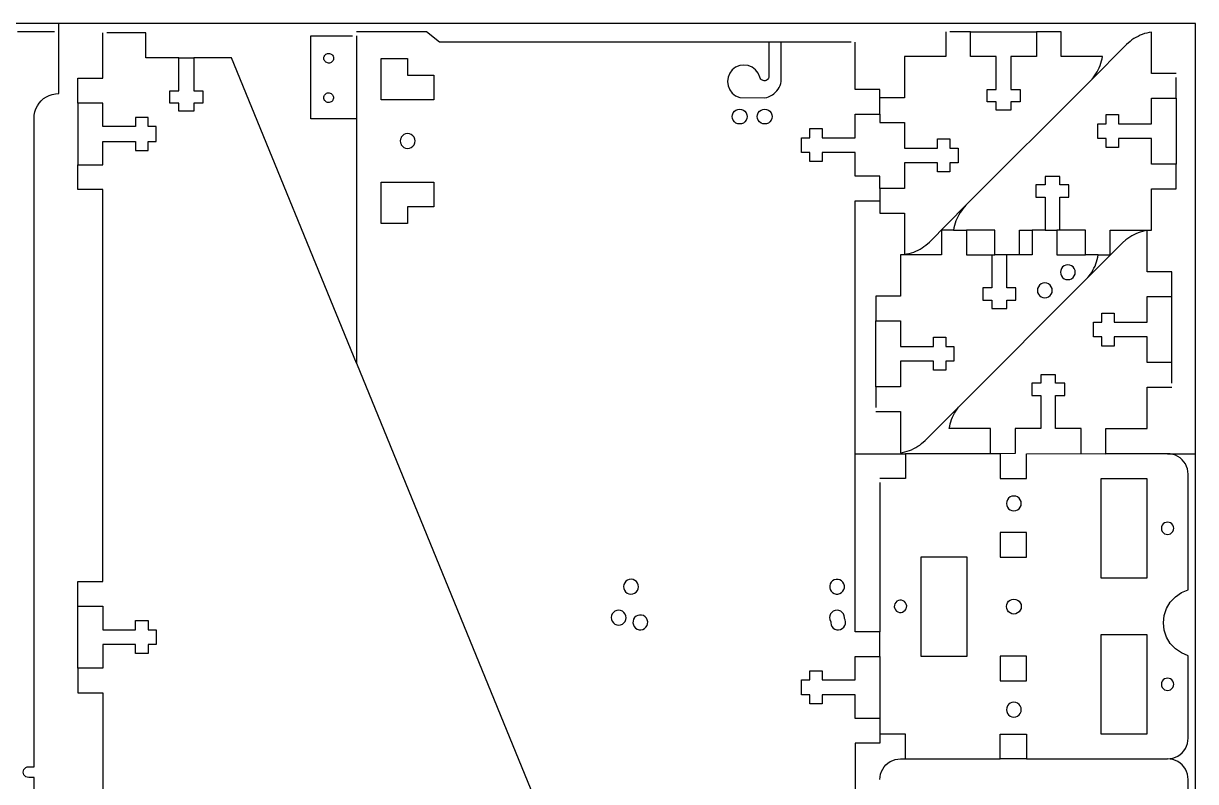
# Model space of a CAD drawing. Extents: x -305 to 302, y -82 to 425.
# Drawn here: x 17.4 to 301.8, y 241.3 to 425.2 of the extents above; entities that cross this region are included whole.
import ezdxf

# ---------------------------------------------------------------- set-up
doc = ezdxf.new("R2010")
doc.units = 0
doc.layers.add('Layer_1', color=7, linetype='CONTINUOUS')

msp = doc.modelspace()

# ---------------------------------------------------------------- linework, layer by layer
at = {"layer": 'Layer_1', "color": 7}
for points in [[(19.963186, 180.652371), (19.963186, 242.302369), (18.6632, 242.302369), (18.313245, 242.352357), (17.987984, 242.477382), (17.738217, 242.702348), (17.513145, 242.952362), (17.388261, 243.277376), (17.338167, 243.602355), (17.388261, 243.952381), (17.513145, 244.252383), (17.738217, 244.527373), (17.987984, 244.727363), (18.313245, 244.877364), (18.6632, 244.902376), (19.963186, 244.902376), (19.963186, 402.152436), (20.013281, 402.952536), (20.163211, 403.727236), (20.412978, 404.452194), (20.763286, 405.152458), (21.188031, 405.827322), (21.712964, 406.402349), (22.287992, 406.927283), (22.963209, 407.35238), (23.66312, 407.702336), (24.388078, 407.952455), (25.163131, 408.102386), (25.963231, 408.15248), (25.963231, 423.152238), (25.963231, 425.152488), (-305.036869, 425.152488)], [(301.811464, 79.077488), (301.811464, 320.82728), (301.811464, 425.152488), (25.963231, 425.152488)], [(24.963106, 423.152238), (15.963039, 423.152238)], [(30.613195, 405.852369), (30.613195, 390.852258), (36.613239, 390.852258), (36.613239, 396.552441), (44.613181, 396.552441), (44.613181, 394.352519), (47.613203, 394.352519), (47.613203, 396.552441), (49.614159, 396.552441), (49.614159, 400.152538), (47.613203, 400.152538), (47.613203, 402.352461), (44.613181, 402.352461), (44.613181, 400.152538), (36.613239, 400.152538), (36.613239, 405.852369), (30.613195, 405.852369), (30.613195, 411.852413), (36.613239, 411.852413), (36.613239, 422.852377)], [(55.113964, 416.852333), (49.413075, 416.852333), (47.112964, 416.852333), (47.112964, 422.852377), (37.613011, 422.852377)], [(98.212825, 422.152466), (98.212825, 402.052247), (87.163825, 402.052247), (87.163825, 422.152466), (97.214464, 422.152466)], [(218.213714, 420.577313), (201.262742, 420.577313), (198.264131, 420.577313), (118.388186, 420.577313), (115.213186, 423.152238), (98.212825, 423.152238)], [(241.214825, 423.152238), (241.214825, 417.152194), (231.213575, 417.152194), (231.213575, 407.152355), (225.212825, 407.152355), (225.212825, 409.152252), (219.212075, 409.152252), (219.212075, 420.577313)], [(247.212048, 423.152238), (242.213186, 423.152238)], [(297.08777, 413.052211), (291.08702, 413.052211), (291.08702, 423.052402), (290.536686, 422.952213), (289.989881, 422.82733), (289.439548, 422.677399), (288.889214, 422.477374), (288.363575, 422.277349), (287.862631, 422.02723), (287.336992, 421.752416), (286.86427, 421.477249), (286.38802, 421.152341), (285.936464, 420.802386), (285.089798, 420.05238), (276.213909, 411.152502), (276.961798, 412.002344), (277.314575, 412.452488), (277.639131, 412.927327), (277.938992, 413.427213), (278.214159, 413.927452), (278.436409, 414.427338), (278.662186, 414.952272), (278.838575, 415.502252), (278.986742, 416.052233), (279.113742, 416.602213), (279.21252, 417.152194), (269.214798, 417.152194), (269.214798, 423.152238), (263.214048, 423.152238), (263.214048, 417.152194), (257.012214, 417.152194), (257.012214, 409.152252), (259.213548, 409.152252), (259.213548, 406.15223), (257.012214, 406.15223), (257.012214, 404.152333), (253.413881, 404.152333), (253.413881, 406.15223), (251.212548, 406.15223), (251.212548, 409.152252), (253.413881, 409.152252), (253.413881, 417.152194), (247.212048, 417.152194), (247.212048, 423.152238), (263.214048, 423.152238)], [(198.264131, 420.577313), (198.264131, 412.077486), (198.161825, 411.852413), (198.013659, 411.652388), (197.83727, 411.477411), (197.639714, 411.352527), (197.389242, 411.277386), (197.163464, 411.277386), (196.912992, 411.302433), (196.687214, 411.377222), (196.489659, 411.502458), (196.31327, 411.677436), (196.161575, 411.877461), (196.087492, 412.102533), (195.688853, 413.077258), (195.039742, 413.902405), (194.214242, 414.527527), (193.237048, 414.927224), (192.213992, 415.077508), (191.187409, 414.927224), (190.213742, 414.527527), (189.388242, 413.902405), (188.763825, 413.077258), (188.361659, 412.102533), (188.213492, 411.077361), (188.361659, 410.027494), (188.763825, 409.077463), (189.388242, 408.252316), (190.213742, 407.602499), (191.187409, 407.202449), (197.262242, 407.127308), (197.738492, 407.227497), (198.214742, 407.377427), (198.66277, 407.577452), (199.114325, 407.827219), (199.512964, 408.127433), (199.886909, 408.452341), (200.211464, 408.827344), (200.514853, 409.227394), (200.761798, 409.652491), (200.987575, 410.102283), (201.13927, 410.577474), (201.262742, 411.077361), (201.262742, 420.577313)], [(98.212825, 402.052247), (98.212825, 342.802513), (67.912742, 416.852333), (58.712298, 416.852333), (58.712298, 408.852391), (60.913631, 408.852391), (60.913631, 405.852369), (58.712298, 405.852369), (58.712298, 403.852472), (55.113964, 403.852472), (55.113964, 405.852369), (52.912631, 405.852369), (52.912631, 408.852391), (55.113964, 408.852391), (55.113964, 416.852333), (58.712298, 416.852333)], [(92.388464, 417.452408), (92.511936, 417.252383), (92.589548, 417.052358), (92.638936, 416.827286), (92.638936, 416.602213), (92.589548, 416.377494), (92.511936, 416.177469), (92.388464, 415.977444), (92.23677, 415.827513), (92.063909, 415.702277), (91.862825, 415.602441), (91.637048, 415.552347), (91.414798, 415.552347), (91.18902, 415.577394), (90.987936, 415.652536), (90.786853, 415.752372), (90.613992, 415.902302), (90.486992, 416.07728), (90.388214, 416.277305), (90.314131, 416.47733), (90.289436, 416.727449), (90.314131, 416.952522), (90.388214, 417.152194), (90.486992, 417.352219), (90.613992, 417.527197), (90.786853, 417.67748), (90.987936, 417.777316), (91.18902, 417.852458), (91.414798, 417.902199), (91.637048, 417.877505), (91.862825, 417.827411), (92.063909, 417.727222), (92.23677, 417.602338), (92.388464, 417.452408), (92.388464, 417.452408)], [(104.213575, 416.652308), (110.612964, 416.652308), (110.612964, 412.652513), (117.012353, 412.652513), (117.012353, 406.652469), (104.213575, 406.652469), (104.213575, 416.652308), (104.213575, 416.652308)], [(225.212825, 385.152427), (225.212825, 384.152302), (225.212825, 382.152405), (225.212825, 379.152383), (231.213575, 379.152383), (231.213575, 369.152544), (231.788603, 369.25238), (232.338936, 369.377263), (232.88927, 369.527194), (233.411381, 369.727219), (233.93702, 369.927244), (234.462659, 370.177363), (234.963603, 370.45253), (235.439853, 370.727344), (235.912575, 371.052252), (236.364131, 371.402208), (237.214325, 372.152213), (246.086686, 381.052444), (276.213909, 411.152502)], [(297.08777, 407.052519), (297.08777, 391.052283), (291.08702, 391.052283), (291.08702, 397.252352), (283.089548, 397.252352), (283.089548, 395.05243), (280.087409, 395.05243), (280.087409, 397.252352), (278.087159, 397.252352), (278.087159, 400.852449), (280.087409, 400.852449), (280.087409, 403.052372), (283.089548, 403.052372), (283.089548, 400.852449), (291.08702, 400.852449), (291.08702, 407.052519), (297.08777, 407.052519), (297.08777, 412.052438)], [(91.612353, 408.302411), (91.838131, 408.252316), (92.039214, 408.177527), (92.212075, 408.027244), (92.36377, 407.877313), (92.487242, 407.702336), (92.564853, 407.502311), (92.614242, 407.277238), (92.614242, 407.027472), (92.564853, 406.802399), (92.487242, 406.602374), (92.36377, 406.427397), (92.212075, 406.252419), (92.039214, 406.127536), (91.838131, 406.052394), (91.612353, 405.977252), (91.386575, 405.977252), (91.164325, 406.002299), (90.963242, 406.077441), (90.762159, 406.202324), (90.589298, 406.352255), (90.462298, 406.502538), (90.36352, 406.702211), (90.289436, 406.927283), (90.264742, 407.152355), (90.289436, 407.377427), (90.36352, 407.602499), (90.462298, 407.802524), (90.589298, 407.952455), (90.762159, 408.102386), (90.963242, 408.227269), (91.164325, 408.302411), (91.386575, 408.327458), (91.612353, 408.302411), (91.612353, 408.302411)], [(225.212825, 403.152208), (225.212825, 401.152311), (231.213575, 401.152311), (231.213575, 394.952241), (239.214575, 394.952241), (239.214575, 397.152516), (242.213186, 397.152516), (242.213186, 394.952241), (244.213436, 394.952241), (244.213436, 391.352497), (242.213186, 391.352497), (242.213186, 389.152222), (239.214575, 389.152222), (239.214575, 391.352497), (231.213575, 391.352497), (231.213575, 391.152472), (231.213575, 385.152427), (225.212825, 385.152427), (225.212825, 388.152449), (219.212075, 388.152449), (219.212075, 393.85228), (211.214603, 393.85228), (211.214603, 391.652358), (208.212464, 391.652358), (208.212464, 393.85228), (206.212214, 393.85228), (206.212214, 397.452377), (208.212464, 397.452377), (208.212464, 399.652299), (211.214603, 399.652299), (211.214603, 397.452377), (219.212075, 397.452377), (219.212075, 403.152208), (225.212825, 403.152208), (225.212825, 406.15223), (225.212825, 407.152355)], [(192.986575, 402.577533), (192.912492, 402.102341), (192.739631, 401.677244), (192.464464, 401.302241), (192.086992, 401.00238), (191.638964, 400.827402), (191.187409, 400.777308), (190.714686, 400.827402), (190.287825, 401.00238), (189.913881, 401.302241), (189.61402, 401.677244), (189.437631, 402.102341), (189.388242, 402.577533), (189.437631, 403.027324), (189.61402, 403.477469), (189.913881, 403.852472), (190.287825, 404.127286), (190.714686, 404.302263), (191.187409, 404.377405), (191.638964, 404.302263), (192.086992, 404.127286), (192.464464, 403.852472), (192.739631, 403.477469), (192.912492, 403.027324), (192.986575, 402.577533), (192.986575, 402.577533)], [(198.987325, 403.027324), (199.061409, 402.577533), (198.987325, 402.102341), (198.814464, 401.677244), (198.539298, 401.302241), (198.161825, 401.00238), (197.713798, 400.827402), (197.262242, 400.777308), (196.78952, 400.827402), (196.362659, 401.00238), (195.988714, 401.302241), (195.688853, 401.677244), (195.512464, 402.102341), (195.463075, 402.577533), (195.512464, 403.027324), (195.688853, 403.477469), (195.988714, 403.852472), (196.362659, 404.127286), (196.78952, 404.302263), (197.262242, 404.377405), (197.713798, 404.302263), (198.161825, 404.127286), (198.539298, 403.852472), (198.814464, 403.477469), (198.987325, 403.027324), (198.987325, 403.027324)], [(110.136714, 398.402408), (109.713381, 398.22743), (109.339436, 397.927216), (109.06427, 397.552213), (109.014881, 397.452377), (108.887881, 397.127469), (108.813798, 396.652277), (108.887881, 396.202486), (109.014881, 395.85253), (109.06427, 395.752341), (109.339436, 395.377338), (109.713381, 395.102524), (110.136714, 394.927194), (110.612964, 394.852405), (111.089214, 394.927194), (111.512548, 395.102524), (111.886492, 395.377338), (112.161659, 395.752341), (112.362742, 396.202486), (112.412131, 396.652277), (112.362742, 397.127469), (112.161659, 397.552213), (111.886492, 397.927216), (111.512548, 398.22743), (111.089214, 398.402408), (110.612964, 398.452502), (110.136714, 398.402408), (110.136714, 398.402408)], [(109.014881, 395.85253), (109.06427, 395.752341)], [(30.613195, 283.852288), (36.613239, 283.852288), (36.613239, 278.152458), (44.613181, 278.152458), (44.613181, 280.35238), (47.613203, 280.35238), (47.613203, 278.152458), (49.614159, 278.152458), (49.614159, 274.552361), (47.613203, 274.552361), (47.613203, 272.352438), (44.613181, 272.352438), (44.613181, 274.552361), (36.613239, 274.552361), (36.613239, 268.85253), (30.613195, 268.85253), (30.613195, 283.852288), (30.613195, 289.852333), (36.613239, 289.852333), (36.613239, 332.35253), (36.613239, 384.852213), (30.613195, 384.852213), (30.613195, 390.852258)], [(278.189464, 369.052355), (281.089298, 369.052355), (281.089298, 375.052399), (291.08702, 375.052399), (291.08702, 385.052238), (297.08777, 385.052238), (297.08777, 390.052511), (297.08777, 391.052283)], [(296.064714, 342.927397), (290.063964, 342.927397), (290.063964, 349.127466), (282.062964, 349.127466), (282.062964, 346.927544), (279.064353, 346.927544), (279.064353, 349.127466), (277.064103, 349.127466), (277.064103, 352.727211), (279.064353, 352.727211), (279.064353, 354.927486), (282.062964, 354.927486), (282.062964, 352.727211), (290.063964, 352.727211), (290.063964, 358.92728), (296.064714, 358.92728), (296.064714, 363.927199), (296.064714, 364.927324), (290.063964, 364.927324), (290.063964, 374.927516), (289.488936, 374.827327), (288.938603, 374.702444), (288.38827, 374.552513), (287.862631, 374.352488), (287.336992, 374.152463), (286.814881, 373.902344), (286.313936, 373.652224), (285.837686, 373.352363), (285.361436, 373.027455), (284.913409, 372.677499), (284.063214, 371.927494), (275.187325, 363.052311), (275.938742, 363.877458), (276.287992, 364.352297), (276.612548, 364.802441), (276.887714, 365.302327), (277.162881, 365.802213), (277.413353, 366.302452), (277.614436, 366.852433), (277.811992, 367.377366), (277.963686, 367.927347), (278.087159, 368.477327), (278.189464, 369.052355), (275.088548, 369.052355), (275.088548, 375.052399), (268.886714, 375.052399), (268.886714, 383.052341), (271.088048, 383.052341), (271.088048, 386.052363), (268.886714, 386.052363), (268.886714, 388.052261), (265.288381, 388.052261), (265.288381, 386.052363), (263.087048, 386.052363), (263.087048, 383.052341), (265.288381, 383.052341), (265.288381, 375.052399), (262.187464, 375.052399), (262.187464, 369.052355), (259.086548, 369.052355), (259.086548, 375.052399), (262.187464, 375.052399), (262.187464, 375.052399)], [(104.213575, 386.652438), (117.012353, 386.652438), (117.012353, 380.652394), (110.612964, 380.652394), (110.612964, 376.652247), (104.213575, 376.652247), (104.213575, 386.652438), (104.213575, 386.652438)], [(225.212825, 313.827463), (225.212825, 277.652219), (219.212075, 277.652219), (219.212075, 320.82728), (219.212075, 382.152405), (225.212825, 382.152405)], [(246.086686, 381.052444), (245.338798, 380.202249), (244.989548, 379.752458), (244.661464, 379.277266), (244.389825, 378.77738), (244.114659, 378.277494), (243.864186, 377.777255), (243.663103, 377.252322), (243.46202, 376.702341), (243.313853, 376.152361), (243.186853, 375.60238), (243.088075, 375.052399), (246.188992, 375.052399)], [(243.088075, 375.052399), (240.188242, 375.052399), (240.188242, 369.052355), (230.186992, 369.052355), (230.186992, 359.052516), (224.18977, 359.052516), (224.18977, 358.052391), (224.18977, 353.052472), (230.186992, 353.052472), (230.186992, 346.852402), (238.187992, 346.852402), (238.187992, 349.052324), (241.186603, 349.052324), (241.186603, 346.852402), (243.186853, 346.852402), (243.186853, 343.252305), (241.186603, 343.252305), (241.186603, 341.052383), (238.187992, 341.052383), (238.187992, 343.252305), (230.186992, 343.252305), (230.186992, 343.05228), (230.186992, 337.052236), (224.18977, 337.052236), (224.18977, 353.052472)], [(259.086548, 369.052355), (255.989159, 369.052355), (253.089325, 369.052355), (253.089325, 375.052399), (246.188992, 375.052399), (246.188992, 369.052355), (252.387298, 369.052355), (253.089325, 369.052355)], [(265.288381, 375.052399), (268.188214, 375.052399)], [(268.886714, 375.052399), (268.188214, 375.052399), (268.188214, 369.052355), (275.088548, 369.052355)], [(252.387298, 369.052355), (252.387298, 361.052413), (250.189492, 361.052413), (250.189492, 358.052391), (252.387298, 358.052391), (252.387298, 356.052494), (255.989159, 356.052494), (255.989159, 358.052391), (258.186964, 358.052391), (258.186964, 361.052413), (255.989159, 361.052413), (255.989159, 369.052355)], [(272.562659, 364.352297), (272.612048, 364.827488), (272.562659, 365.27728), (272.389798, 365.727424), (272.086409, 366.102427), (271.712464, 366.377241), (271.289131, 366.552219), (270.812881, 366.627361), (270.364853, 366.552219), (269.913298, 366.377241), (269.564048, 366.102427), (269.264186, 365.727424), (269.087798, 365.27728), (269.013714, 364.827488), (269.087798, 364.352297), (269.264186, 363.927199), (269.564048, 363.552197), (269.913298, 363.252336), (270.364853, 363.077358), (270.812881, 363.027263), (271.289131, 363.077358), (271.712464, 363.252336), (272.086409, 363.552197), (272.389798, 363.927199), (272.562659, 364.352297), (272.562659, 364.352297)], [(224.18977, 331.052544), (230.186992, 331.052544), (230.186992, 321.052352), (230.737325, 321.127494), (231.287659, 321.252377), (231.837992, 321.427355), (232.388325, 321.602333), (232.913964, 321.802358), (233.411381, 322.052477), (233.912325, 322.327291), (234.41327, 322.627505), (234.88952, 322.927366), (235.337548, 323.277322), (236.187742, 324.052374), (245.063631, 332.927205), (275.187325, 363.052311)], [(266.787686, 361.327227), (266.51252, 361.70223), (266.138575, 361.977397), (265.711714, 362.152374), (265.238992, 362.227516), (264.762742, 362.152374), (264.339409, 361.977397), (263.961936, 361.70223), (263.68677, 361.327227), (263.489214, 360.877436), (263.439825, 360.427291), (263.489214, 359.952452), (263.68677, 359.527355), (263.961936, 359.152352), (264.339409, 358.852491), (264.762742, 358.677513), (265.238992, 358.627419), (265.711714, 358.677513), (266.138575, 358.852491), (266.51252, 359.152352), (266.787686, 359.527355), (266.98877, 359.952452), (267.038159, 360.427291), (266.98877, 360.877436), (266.787686, 361.327227), (266.787686, 361.327227)], [(296.064714, 337.927477), (296.064714, 342.927397), (296.064714, 358.92728)], [(98.212825, 342.802513), (157.613548, 197.702367), (160.714464, 190.152359), (161.113103, 190.30236), (161.564659, 190.37736), (164.813742, 190.37736), (165.286464, 190.30236), (165.713325, 190.127347), (166.08727, 189.852392), (166.362436, 189.477389), (166.56352, 189.02735), (166.612909, 188.577382), (166.56352, 188.102367), (166.362436, 187.67734), (166.08727, 187.302373), (165.713325, 187.002371), (165.286464, 186.827357), (164.813742, 186.777369), (162.08677, 186.777369), (187.913631, 123.652372), (166.962159, 117.352466)], [(254.412242, 320.82728), (254.412242, 314.827236), (260.811631, 314.827236), (260.811631, 320.82728), (274.061964, 320.852327), (274.061964, 320.927469), (274.061964, 326.927513), (267.863659, 326.927513), (267.863659, 334.927455), (270.061464, 334.927455), (270.061464, 337.927477), (267.863659, 337.927477), (267.863659, 339.927374), (264.261798, 339.927374), (264.261798, 337.927477), (262.063992, 337.927477), (262.063992, 334.927455), (264.261798, 334.927455), (264.261798, 326.927513), (258.063492, 326.927513), (258.063492, 320.852327), (254.412242, 320.82728), (252.062742, 320.82728), (252.062742, 320.927469), (252.062742, 326.927513), (242.061492, 326.927513), (242.163798, 327.477494), (242.28727, 328.027474), (242.438964, 328.577455), (242.611825, 329.127436), (242.837603, 329.652369), (243.063381, 330.177302), (243.338548, 330.677541), (243.638409, 331.15238), (243.962964, 331.627219), (244.28752, 332.077363), (245.063631, 332.927205)], [(224.18977, 337.052236), (224.18977, 332.052316)], [(274.061964, 320.852327), (280.062714, 320.82728), (280.062714, 320.927469), (280.062714, 326.927513), (290.063964, 326.927513), (290.063964, 336.927352), (296.064714, 336.927352)], [(219.212075, 320.82728), (231.414659, 320.82728)], [(252.062742, 320.82728), (231.414659, 320.82728), (231.414659, 314.827236), (225.212825, 314.827236)], [(300.012298, 178.827522), (300.012298, 241.827353), (299.962909, 242.477382), (299.839436, 243.127375), (299.638353, 243.727344), (299.338492, 244.327384), (298.989242, 244.877364), (298.562381, 245.352379), (298.061436, 245.777371), (297.514631, 246.152374), (296.939603, 246.452376), (296.311659, 246.652366), (295.662548, 246.777355), (295.013436, 246.827379), (295.662548, 246.877367), (296.311659, 247.002392), (296.939603, 247.202346), (297.514631, 247.502384), (298.061436, 247.852374), (298.562381, 248.277366), (298.989242, 248.777358), (299.338492, 249.327374), (299.638353, 249.902366), (299.839436, 250.527382), (299.962909, 251.177305), (300.012298, 251.827474), (300.012298, 270.82738), (300.012298, 271.827505), (298.364825, 272.502369), (296.911381, 273.527541), (295.687242, 274.827527), (294.762964, 276.352233), (294.212631, 278.052269), (294.011548, 279.827447), (294.212631, 281.602272), (294.762964, 283.277261), (295.687242, 284.827366), (296.911381, 286.127352), (298.364825, 287.152524), (300.012298, 287.827388), (300.012298, 288.827513), (300.012298, 315.827361), (299.962909, 316.47753), (299.839436, 317.127347), (299.638353, 317.727422), (299.338492, 318.327497), (298.989242, 318.877477), (298.562381, 319.352316), (298.061436, 319.802461), (297.514631, 320.152416), (296.939603, 320.452277), (296.311659, 320.652302), (295.662548, 320.777538), (295.013436, 320.82728), (280.062714, 320.82728)], [(295.013436, 320.82728), (301.811464, 320.82728)], [(278.912659, 290.652433), (278.912659, 314.827236), (290.014575, 314.827236), (290.014575, 290.652433), (278.912659, 290.652433), (278.912659, 290.652433)], [(257.262686, 307.027319), (257.714242, 306.95253), (258.186964, 307.027319), (258.613825, 307.202297), (258.98777, 307.477463), (259.287631, 307.852466), (259.46402, 308.302258), (259.513409, 308.752402), (259.46402, 309.227241), (259.287631, 309.652338), (258.98777, 310.027341), (258.613825, 310.327202), (258.186964, 310.502533), (257.714242, 310.552274), (257.262686, 310.502533), (256.814659, 310.327202), (256.437186, 310.027341), (256.16202, 309.652338), (255.989159, 309.227241), (255.911548, 308.752402), (255.989159, 308.302258), (256.16202, 307.852466), (256.437186, 307.477463), (256.814659, 307.202297), (257.262686, 307.027319), (257.262686, 307.027319)], [(259.513409, 308.752402), (259.612186, 308.752402)], [(254.412242, 295.752541), (260.811631, 295.752541), (260.811631, 301.752233), (254.412242, 301.752233), (254.412242, 295.752541), (254.412242, 295.752541)], [(293.711686, 301.977305), (293.962159, 301.677444), (294.26202, 301.427324), (294.639492, 301.277394), (295.013436, 301.227299), (295.412075, 301.277394), (295.764853, 301.427324), (296.089409, 301.677444), (296.311659, 301.977305), (296.463353, 302.352308), (296.512742, 302.727311), (296.463353, 303.127361), (296.311659, 303.477316), (296.089409, 303.802224), (295.764853, 304.027297), (295.412075, 304.177227), (295.013436, 304.227322), (294.639492, 304.177227), (294.26202, 304.027297), (293.962159, 303.802224), (293.711686, 303.477316), (293.56352, 303.127361), (293.514131, 302.727311), (293.56352, 302.352308), (293.711686, 301.977305), (293.711686, 301.977305)], [(246.312464, 271.677222), (235.337548, 271.677222), (235.214075, 271.677222), (235.214075, 271.802458), (235.214075, 295.852377), (246.312464, 295.852377), (246.312464, 271.677222), (246.312464, 271.677222)], [(166.56352, 289.002491), (166.387131, 289.427236), (166.111964, 289.802238), (165.762714, 290.102452), (165.314686, 290.302477), (164.863131, 290.377266), (164.386881, 290.327524), (163.963548, 290.152194), (163.561381, 289.87738), (163.289742, 289.502377), (163.088659, 289.07728), (163.014575, 288.602441), (163.063964, 288.152297), (163.236825, 287.702505), (163.511992, 287.327502), (163.889464, 287.027288), (164.312798, 286.852311), (164.764353, 286.777522), (165.237075, 286.827263), (165.688631, 286.977194), (166.062575, 287.277408), (166.362436, 287.627363), (166.538825, 288.052461), (166.612909, 288.527299), (166.56352, 289.002491), (166.56352, 289.002491)], [(215.511436, 290.227336), (215.063409, 290.352219), (214.587159, 290.352219), (214.139131, 290.227336), (213.71227, 290.002263), (213.387714, 289.677355), (213.161936, 289.252258), (213.038464, 288.802466), (213.038464, 288.327274), (213.161936, 287.877483), (213.387714, 287.477433), (213.71227, 287.152524), (214.114436, 286.902405), (214.587159, 286.777522), (215.038714, 286.777522), (215.511436, 286.902405), (215.913603, 287.127477), (216.238159, 287.477433), (216.488631, 287.877483), (216.587409, 288.327274), (216.587409, 288.802466), (216.488631, 289.252258), (216.238159, 289.652308), (215.913603, 290.002263), (215.511436, 290.227336), (215.511436, 290.227336)], [(228.712381, 283.702358), (228.814686, 283.302308), (228.987548, 282.952352), (229.23802, 282.677538), (229.58727, 282.452466), (229.964742, 282.352277), (230.338686, 282.32723), (230.737325, 282.402372), (231.061881, 282.602397), (231.361742, 282.852516), (231.562825, 283.177424), (231.689825, 283.552427), (231.71452, 283.952477), (231.612214, 284.32748), (231.439353, 284.677436), (231.188881, 284.977297), (230.839631, 285.177322), (230.486853, 285.302205), (230.088214, 285.327252), (229.71427, 285.227416), (229.361492, 285.052438), (229.061631, 284.777272), (228.864075, 284.452363), (228.737075, 284.077361), (228.712381, 283.702358), (228.712381, 283.702358)], [(256.437186, 282.477513), (256.16202, 282.852516), (255.989159, 283.302308), (255.911548, 283.752452), (255.989159, 284.227291), (256.16202, 284.652388), (256.437186, 285.027391), (256.814659, 285.327252), (257.262686, 285.50223), (257.714242, 285.552324), (258.186964, 285.50223), (258.613825, 285.327252), (258.98777, 285.027391), (259.287631, 284.652388), (259.46402, 284.227291), (259.513409, 283.752452), (259.46402, 283.302308), (259.287631, 282.852516), (258.98777, 282.477513), (258.613825, 282.202347), (258.186964, 282.027369), (257.714242, 281.952227), (257.262686, 282.027369), (256.814659, 282.202347), (256.437186, 282.477513), (256.437186, 282.477513)], [(163.614298, 281.052291), (163.561381, 281.527483), (163.38852, 281.952227), (163.088659, 282.32723), (162.714714, 282.627444), (162.287853, 282.802422), (161.811603, 282.877211), (161.363575, 282.802422), (160.91202, 282.627444), (160.538075, 282.352277), (160.262909, 281.977274), (160.08652, 281.55253), (160.012436, 281.077338), (160.061825, 280.602499), (160.262909, 280.177402), (160.538075, 279.802399), (160.91202, 279.502538), (161.338881, 279.327208), (161.811603, 279.277466), (162.263159, 279.327208), (162.714714, 279.502538), (163.088659, 279.802399), (163.363825, 280.152355), (163.561381, 280.602499), (163.614298, 281.052291), (163.614298, 281.052291)], [(166.91277, 281.702461), (166.464742, 281.602272), (166.037881, 281.402247), (165.688631, 281.077338), (165.438159, 280.677288), (165.314686, 280.227497), (165.286464, 279.777352), (165.38877, 279.302513), (165.589853, 278.902463), (165.914409, 278.552508), (166.313048, 278.277341), (166.764603, 278.152458), (167.212631, 278.127411), (167.688881, 278.227247), (168.08752, 278.452319), (168.43677, 278.752533), (168.711936, 279.15223), (168.838936, 279.602374), (168.863631, 280.077213), (168.764853, 280.527358), (168.539075, 280.952455), (168.239214, 281.302411), (167.837048, 281.55253), (167.38902, 281.702461), (166.91277, 281.702461), (166.91277, 281.702461)], [(214.812936, 282.877211), (214.336686, 282.802422), (213.913353, 282.627444), (213.539409, 282.352277), (213.264242, 281.977274), (213.087853, 281.527483), (213.01377, 281.077338), (213.087853, 280.602499), (213.264242, 280.177402), (213.288936, 280.127308), (213.288936, 279.802399), (213.36302, 279.327208), (213.588798, 278.902463), (213.888659, 278.552508), (214.287298, 278.302388), (214.738853, 278.152458), (215.186881, 278.127411), (215.663131, 278.227247), (216.086464, 278.427272), (216.439242, 278.727486), (216.689714, 279.127536), (216.837881, 279.577327), (216.862575, 280.052519), (216.763798, 280.502311), (216.587409, 280.877313), (216.612103, 281.077338), (216.562714, 281.527483), (216.361631, 281.977274), (216.086464, 282.352277), (215.71252, 282.627444), (215.289186, 282.802422), (214.812936, 282.877211), (214.812936, 282.877211)], [(225.212825, 256.652416), (219.212075, 256.652416), (219.212075, 262.352247), (211.214603, 262.352247), (211.214603, 260.152324), (208.212464, 260.152324), (208.212464, 262.352247), (206.212214, 262.352247), (206.212214, 265.952344), (208.212464, 265.952344), (208.212464, 268.152266), (211.214603, 268.152266), (211.214603, 265.952344), (219.212075, 265.952344), (219.212075, 271.652527), (225.212825, 271.652527), (225.212825, 274.577408), (225.212825, 277.652219)], [(290.014575, 252.827247), (278.912659, 252.827247), (278.912659, 277.002402), (290.014575, 277.002402), (290.014575, 252.827247), (290.014575, 252.827247)], [(225.212825, 271.652527), (225.212825, 256.652416), (225.212825, 253.827372), (225.212825, 252.827247), (225.212825, 250.652372), (219.212075, 250.652372), (219.212075, 208.152351)], [(254.412242, 265.752319), (260.811631, 265.752319), (260.811631, 271.752363), (254.412242, 271.752363), (254.412242, 265.752319), (254.412242, 265.752319)], [(30.613195, 268.85253), (30.613195, 262.852486), (36.613239, 262.852486), (36.613239, 219.927367), (36.613239, 158.352299), (30.613195, 158.352299), (30.613195, 152.352255), (30.613195, 137.352497), (36.613239, 137.352497), (36.613239, 143.052327), (44.613181, 143.052327), (44.613181, 140.852405), (47.613203, 140.852405), (47.613203, 143.052327), (49.614159, 143.052327), (49.614159, 146.652424), (47.613203, 146.652424), (47.613203, 148.852347), (44.613181, 148.852347), (44.613181, 146.652424), (36.613239, 146.652424), (36.613239, 152.352255), (30.613195, 152.352255)], [(294.639492, 263.452208), (295.013436, 263.402466), (295.412075, 263.452208), (295.764853, 263.602491), (296.089409, 263.852258), (296.311659, 264.152472), (296.463353, 264.527474), (296.512742, 264.902477), (296.463353, 265.302527), (296.311659, 265.652483), (296.089409, 265.977391), (295.764853, 266.202463), (295.412075, 266.352394), (295.013436, 266.402488), (294.639492, 266.352394), (294.26202, 266.202463), (293.962159, 265.977391), (293.711686, 265.652483), (293.56352, 265.302527), (293.514131, 264.902477), (293.56352, 264.527474), (293.711686, 264.152472), (293.962159, 263.852258), (294.26202, 263.602491), (294.639492, 263.452208), (294.639492, 263.452208)], [(257.262686, 257.027419), (257.714242, 256.952277), (258.186964, 257.027419), (258.613825, 257.202397), (258.98777, 257.477211), (259.287631, 257.852213), (259.46402, 258.302358), (259.513409, 258.752502), (259.46402, 259.227341), (259.287631, 259.652438), (258.98777, 260.027441), (258.613825, 260.327302), (258.186964, 260.50228), (257.714242, 260.552374), (257.262686, 260.50228), (256.814659, 260.327302), (256.437186, 260.027441), (256.16202, 259.652438), (255.989159, 259.227341), (255.911548, 258.752502), (255.989159, 258.302358), (256.16202, 257.852213), (256.437186, 257.477211), (256.814659, 257.202397), (257.262686, 257.027419), (257.262686, 257.027419)], [(225.212825, 241.827353), (225.262214, 242.477382), (225.389214, 243.127375), (225.58677, 243.752356), (225.886631, 244.327384), (226.239409, 244.877364), (226.687436, 245.352379), (227.163686, 245.802347), (227.71402, 246.152374), (228.313742, 246.452376), (228.913464, 246.652366), (229.562575, 246.777355), (230.211686, 246.827379), (231.414659, 246.827379), (231.414659, 252.827247), (225.212825, 252.827247)], [(231.414659, 246.827379), (254.412242, 246.827379), (254.412242, 252.827247), (260.811631, 252.827247), (260.811631, 246.827379), (295.013436, 246.827379)], [(260.811631, 246.827379), (254.412242, 246.827379)]]:
    msp.add_lwpolyline(points, dxfattribs=at)

doc.saveas('drawing.dxf')
